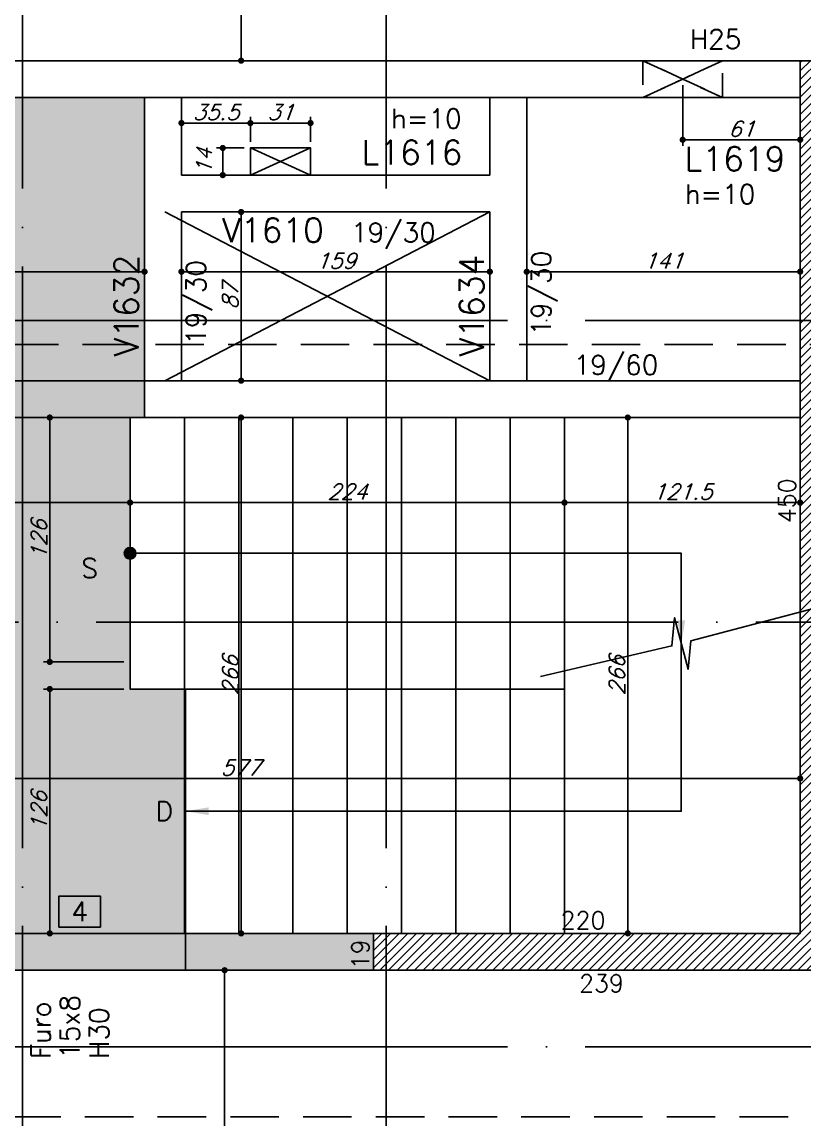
# Model space of a CAD drawing. Header units: millimetres. Extents: x -2368 to 4502, y -2283 to 2217.
# Drawn here: x 195 to 598, y -52 to 513 of the extents above; entities that cross this region are included whole.
import ezdxf
from ezdxf.enums import TextEntityAlignment as Align

# ---------------------------------------------------------------- set-up
doc = ezdxf.new("R2010")
doc.units = ezdxf.units.MM
doc.header["$LTSCALE"] = 50
for name, pattern in [('DASHED', [0.75, 0.5, -0.25]), ('EIXO', [6.8, 6, -0.4, 0, -0.4]), ('HIDDEN', [0.375, 0.25, -0.125])]:
    doc.linetypes.add(name, pattern=pattern)
for name, color, linetype in [('F-AUX', 2, 'Continuous'), ('F-AUX-RED', 1, 'Continuous'), ('F-COTAS', 106, 'Continuous'), ('F-COTAS-FUROS', 50, 'Continuous'), ('F-COTAS-FUROS VIGA', 50, 'Continuous'), ('F-EIXO', 12, 'EIXO'), ('F-ESCADAS', 2, 'Continuous'), ('F-FURO-PAREDE', 2, 'HIDDEN'), ('F-FURO-PAREDE-TEXTOS', 2, 'Continuous'), ('F-LAJES-DIM', 2, 'Continuous'), ('F-LAJES-NOME', 4, 'Continuous'), ('F-PILARES-DIM', 172, 'Continuous'), ('F-PILARES-HACH', 174, 'Continuous'), ('F-PILARES-S', 170, 'Continuous'), ('F-TEXTO', 6, 'Continuous'), ('F-TEXTO-YELLOW', 2, 'Continuous'), ('F-VIGAS', 3, 'Continuous'), ('F-VIGAS-DIM', 2, 'Continuous'), ('F-VIGAS-NOME', 4, 'Continuous'), ('F-VÃO', 1, 'Continuous')]:
    doc.layers.add(name, color=color, linetype=linetype)
doc.layers.add('F-DESNIVEL-3', color=7, linetype='Continuous', true_color=0xd5c7ff)
doc.styles.add('5385-ARQ-PB-BAS-PLA-TER-TORRE-A-106-TXT$0$R60-75', font='romans.shx', dxfattribs={"height": 0.1125})
doc.styles.add('CP-TEXT-INCL', font='romans.shx', dxfattribs={"oblique": 20})
doc.styles.add('MCP', font='romans.shx')
doc.styles.add('ROMANS', font='romans.shx')
doc.dimstyles.new('CP-COTAS-50', dxfattribs={"dimscale": 0.64, "dimtxt": 12.5, "dimasz": 5, "dimexe": 5, "dimexo": 5, "dimgap": 2.5, "dimtad": 1, "dimdec": 1, "dimdsep": 46, "dimtxsty": 'CP-TEXT-INCL', "dimblk1": 'DOT', "dimblk2": 'DOT', "dimsah": 1, "dimcen": 9, "dimclrd": 256, "dimclre": 256, "dimclrt": 256, "dimadec": 0, "dimazin": 0, "dimtfac": 1, "dimtdec": 1, "dimtmove": 2, "dimatfit": 3, "dimldrblk": 'DOT', "dimfxl": 0, "dimtolj": 1, "dimarcsym": 0})

# ---------------------------------------------------------------- blocks, each defined once
blk = doc.blocks.new('*U20')
at = {"layer": 'F-EIXO'}
blk.add_line((0, 0), (0, -2728.58), dxfattribs=at)
at = {"layer": 'F-TEXTO', "style": 'ROMANS'}
blk.add_attdef('EIXO', text='', height=17.5, rotation=360, dxfattribs=at).set_placement((0, 28.21), align=Align.MIDDLE_CENTER)
blk = doc.blocks.new('*U13')
at = {"layer": 'F-EIXO'}
blk.add_line((0, 0), (4945.5, 0), dxfattribs=at)
at = {"layer": 'F-TEXTO', "style": 'ROMANS'}
blk.add_attdef('EIXO', text='', height=17.5, dxfattribs=at).set_placement((-28.21, 0), align=Align.MIDDLE_CENTER)
blk = doc.blocks.new('*U12')
at = {"layer": 'F-EIXO'}
blk.add_line((0, 0), (4857.5, 0), dxfattribs=at)
at = {"layer": 'F-TEXTO', "style": 'ROMANS'}
blk.add_attdef('EIXO', text='', height=17.5, dxfattribs=at).set_placement((-28.21, 0), align=Align.MIDDLE_CENTER)
blk = doc.blocks.new('_DOT')
at = {"color": 0, "linetype": 'ByBlock'}
blk.add_line((-0.5, 0), (-1, 0), dxfattribs=at)
at = {"color": 0, "linetype": 'ByBlock', "const_width": 0.5}
blk.add_lwpolyline([(-0.25, 0, 1), (0.25, 0, 1)], format="xyb", close=True, dxfattribs=at)
blk = doc.blocks.new('*D35')
at = {"layer": 'DEFPOINTS', "color": 0, "transparency": 16777216}
for p in [(19, 123.37), (596, 123.37), (596, 123.37)]:
    blk.add_point(p, dxfattribs=at)
at = {"layer": 'F-COTAS', "lineweight": -2, "transparency": 16777216}
blk.add_line((22.2, 123.37), (592.8, 123.37), dxfattribs=at)
at = {"layer": 'F-COTAS', "lineweight": -2, "transparency": 16777216, "xscale": 3.2, "yscale": 3.2, "zscale": 3.2, "rotation": 180}
blk.add_blockref('_DOT', (19, 123.37), dxfattribs=at)
at = {"layer": 'F-COTAS', "lineweight": -2, "transparency": 16777216, "xscale": 3.2, "yscale": 3.2, "zscale": 3.2}
blk.add_blockref('_DOT', (596, 123.37), dxfattribs=at)
at = {"layer": 'F-COTAS', "transparency": 16777216, "insert": (307.5, 128.97), "char_height": 8, "attachment_point": 5, "style": 'CP-TEXT-INCL'}
blk.add_mtext('\\A1;577', dxfattribs=at)
blk = doc.blocks.new('*D46')
at = {"layer": 'DEFPOINTS', "color": 0, "transparency": 16777216}
for p in [(19, 384.7), (258, 384.7), (258, 384.7)]:
    blk.add_point(p, dxfattribs=at)
at = {"layer": 'F-COTAS', "lineweight": -2, "transparency": 16777216}
blk.add_line((22.2, 384.7), (254.8, 384.7), dxfattribs=at)
at = {"layer": 'F-COTAS', "lineweight": -2, "transparency": 16777216, "xscale": 3.2, "yscale": 3.2, "zscale": 3.2, "rotation": 180}
blk.add_blockref('_DOT', (19, 384.7), dxfattribs=at)
at = {"layer": 'F-COTAS', "lineweight": -2, "transparency": 16777216, "xscale": 3.2, "yscale": 3.2, "zscale": 3.2}
blk.add_blockref('_DOT', (258, 384.7), dxfattribs=at)
at = {"layer": 'F-COTAS', "transparency": 16777216, "insert": (138.5, 390.3), "char_height": 8, "attachment_point": 5, "style": 'CP-TEXT-INCL'}
blk.add_mtext('\\A1;239', dxfattribs=at)
blk = doc.blocks.new('*D47')
at = {"layer": 'DEFPOINTS', "color": 0, "transparency": 16777216}
for p in [(277, 384.7), (436, 384.7), (436, 384.7)]:
    blk.add_point(p, dxfattribs=at)
at = {"layer": 'F-COTAS', "lineweight": -2, "transparency": 16777216}
blk.add_line((280.2, 384.7), (432.8, 384.7), dxfattribs=at)
at = {"layer": 'F-COTAS', "lineweight": -2, "transparency": 16777216, "xscale": 3.2, "yscale": 3.2, "zscale": 3.2, "rotation": 180}
blk.add_blockref('_DOT', (277, 384.7), dxfattribs=at)
at = {"layer": 'F-COTAS', "lineweight": -2, "transparency": 16777216, "xscale": 3.2, "yscale": 3.2, "zscale": 3.2}
blk.add_blockref('_DOT', (436, 384.7), dxfattribs=at)
at = {"layer": 'F-COTAS', "transparency": 16777216, "insert": (356.5, 390.3), "char_height": 8, "attachment_point": 5, "style": 'CP-TEXT-INCL'}
blk.add_mtext('\\A1;159', dxfattribs=at)
blk = doc.blocks.new('*D48')
at = {"layer": 'DEFPOINTS', "color": 0, "transparency": 16777216}
for p in [(455, 384.7), (596, 384.7), (596, 384.7)]:
    blk.add_point(p, dxfattribs=at)
at = {"layer": 'F-COTAS', "lineweight": -2, "transparency": 16777216}
blk.add_line((458.2, 384.7), (592.8, 384.7), dxfattribs=at)
at = {"layer": 'F-COTAS', "lineweight": -2, "transparency": 16777216, "xscale": 3.2, "yscale": 3.2, "zscale": 3.2, "rotation": 180}
blk.add_blockref('_DOT', (455, 384.7), dxfattribs=at)
at = {"layer": 'F-COTAS', "lineweight": -2, "transparency": 16777216, "xscale": 3.2, "yscale": 3.2, "zscale": 3.2}
blk.add_blockref('_DOT', (596, 384.7), dxfattribs=at)
at = {"layer": 'F-COTAS', "transparency": 16777216, "insert": (525.5, 390.3), "char_height": 8, "attachment_point": 5, "style": 'CP-TEXT-INCL'}
blk.add_mtext('\\A1;141', dxfattribs=at)
blk = doc.blocks.new('*D90')
at = {"layer": 'DEFPOINTS', "color": 0, "transparency": 16777216}
for p in [(299.25, 645.5), (307.75, 493.5), (307.75, 493.5)]:
    blk.add_point(p, dxfattribs=at)
at = {"layer": 'F-COTAS', "lineweight": -2, "transparency": 16777216}
for p, q in [((302.45, 645.5), (310.95, 645.5)), ((307.75, 642.3), (307.75, 496.7))]:
    blk.add_line(p, q, dxfattribs=at)
at = {"layer": 'F-COTAS', "lineweight": -2, "transparency": 16777216, "xscale": 3.2, "yscale": 3.2, "zscale": 3.2}
for p, rotation in [((307.75, 645.5), 90), ((307.75, 493.5), 270)]:
    blk.add_blockref('_DOT', p, dxfattribs=dict(at, rotation=rotation))
at = {"layer": 'F-COTAS', "transparency": 16777216, "insert": (302.15, 569.5), "char_height": 8, "attachment_point": 5, "rotation": 90, "style": 'CP-TEXT-INCL'}
blk.add_mtext('\\A1;152', dxfattribs=at)
blk = doc.blocks.new('*D91')
at = {"layer": 'DEFPOINTS', "color": 0, "transparency": 16777216}
for p in [(307.75, 415.5), (307.75, 328.5), (307.75, 328.5)]:
    blk.add_point(p, dxfattribs=at)
at = {"layer": 'F-COTAS', "lineweight": -2, "transparency": 16777216}
blk.add_line((307.75, 412.3), (307.75, 331.7), dxfattribs=at)
at = {"layer": 'F-COTAS', "lineweight": -2, "transparency": 16777216, "xscale": 3.2, "yscale": 3.2, "zscale": 3.2}
for p, rotation in [((307.75, 415.5), 90), ((307.75, 328.5), 270)]:
    blk.add_blockref('_DOT', p, dxfattribs=dict(at, rotation=rotation))
at = {"layer": 'F-COTAS', "transparency": 16777216, "insert": (302.15, 372), "char_height": 8, "attachment_point": 5, "rotation": 90, "style": 'CP-TEXT-INCL'}
blk.add_mtext('\\A1;87', dxfattribs=at)
blk = doc.blocks.new('*D92')
at = {"layer": 'DEFPOINTS', "color": 0, "transparency": 16777216}
for p in [(307.75, 309.5), (299.25, 43.5), (307.75, 43.5)]:
    blk.add_point(p, dxfattribs=at)
at = {"layer": 'F-COTAS', "lineweight": -2, "transparency": 16777216}
for p, q in [((307.75, 306.3), (307.75, 46.7)), ((302.45, 43.5), (310.95, 43.5))]:
    blk.add_line(p, q, dxfattribs=at)
at = {"layer": 'F-COTAS', "lineweight": -2, "transparency": 16777216, "xscale": 3.2, "yscale": 3.2, "zscale": 3.2}
for p, rotation in [((307.75, 309.5), 90), ((307.75, 43.5), 270)]:
    blk.add_blockref('_DOT', p, dxfattribs=dict(at, rotation=rotation))
at = {"layer": 'F-COTAS', "transparency": 16777216, "insert": (302.15, 176.5), "char_height": 8, "attachment_point": 5, "rotation": 90, "style": 'CP-TEXT-INCL'}
blk.add_mtext('\\A1;266', dxfattribs=at)
blk = doc.blocks.new('*D93')
at = {"layer": 'DEFPOINTS', "color": 0, "transparency": 16777216}
for p in [(299.25, 24.5), (299.25, -475), (299.25, -475)]:
    blk.add_point(p, dxfattribs=at)
at = {"layer": 'F-COTAS', "lineweight": -2, "transparency": 16777216}
blk.add_line((299.25, 21.3), (299.25, -471.8), dxfattribs=at)
at = {"layer": 'F-COTAS', "lineweight": -2, "transparency": 16777216, "xscale": 3.2, "yscale": 3.2, "zscale": 3.2}
for p, rotation in [((299.25, 24.5), 90), ((299.25, -475), 270)]:
    blk.add_blockref('_DOT', p, dxfattribs=dict(at, rotation=rotation))
at = {"layer": 'F-COTAS', "transparency": 16777216, "insert": (293.65, -225.25), "char_height": 8, "attachment_point": 5, "rotation": 90, "style": 'CP-TEXT-INCL'}
blk.add_mtext('\\A1;499.5', dxfattribs=at)
blk = doc.blocks.new('*U171')
at = {"layer": 'F-LAJES-DIM', "color": 1}
blk.add_lwpolyline([(0, 0), (21.39, 0), (21.39, 16), (0, 16)], close=True, dxfattribs=at)
at = {"layer": 'F-LAJES-DIM', "style": 'MCP'}
blk.add_attdef('DIM', text='', height=10, dxfattribs=at).set_placement((10.7, 8), align=Align.MIDDLE_CENTER)
blk = doc.blocks.new('*D172')
at = {"layer": 'DEFPOINTS', "color": 0, "transparency": 16777216}
for p in [(250.5, 265.66), (250.5, 265.66), (19, 258.78)]:
    blk.add_point(p, dxfattribs=at)
at = {"layer": 'F-COTAS', "lineweight": -2, "transparency": 16777216}
for p, q in [((19, 261.98), (19, 268.86)), ((22.2, 265.66), (247.3, 265.66))]:
    blk.add_line(p, q, dxfattribs=at)
at = {"layer": 'F-COTAS', "lineweight": -2, "transparency": 16777216, "xscale": 3.2, "yscale": 3.2, "zscale": 3.2, "rotation": 180}
blk.add_blockref('_DOT', (19, 265.66), dxfattribs=at)
at = {"layer": 'F-COTAS', "lineweight": -2, "transparency": 16777216, "xscale": 3.2, "yscale": 3.2, "zscale": 3.2}
blk.add_blockref('_DOT', (250.5, 265.66), dxfattribs=at)
at = {"layer": 'F-COTAS', "transparency": 16777216, "insert": (134.75, 271.26), "char_height": 8, "attachment_point": 5, "style": 'CP-TEXT-INCL'}
blk.add_mtext('\\A1;231.5', dxfattribs=at)
blk = doc.blocks.new('*U310')
at = {"layer": 'F-VÃO'}
for p, q in [((0, 0), (31, 14)), ((0, 14), (31, 0))]:
    blk.add_line(p, q, dxfattribs=at)
at = {"layer": 'F-VÃO', "color": 3}
blk.add_lwpolyline([(0, 0), (31, 0), (31, 14), (0, 14)], close=True, dxfattribs=at)
blk = doc.blocks.new('*D447')
at = {"layer": 'DEFPOINTS', "color": 0, "transparency": 16777216}
for p in [(343.54, 461.33), (312.54, 448.5), (343.54, 448.5)]:
    blk.add_point(p, dxfattribs=at)
at = {"layer": 'F-COTAS-FUROS', "lineweight": -2, "transparency": 16777216}
for p, q in [((312.54, 451.7), (312.54, 464.53)), ((343.54, 451.7), (343.54, 464.53)), ((315.74, 461.33), (340.34, 461.33))]:
    blk.add_line(p, q, dxfattribs=at)
at = {"layer": 'F-COTAS-FUROS', "lineweight": -2, "transparency": 16777216, "xscale": 3.2, "yscale": 3.2, "zscale": 3.2, "rotation": 180}
blk.add_blockref('_DOT', (312.54, 461.33), dxfattribs=at)
at = {"layer": 'F-COTAS-FUROS', "lineweight": -2, "transparency": 16777216, "xscale": 3.2, "yscale": 3.2, "zscale": 3.2}
blk.add_blockref('_DOT', (343.54, 461.33), dxfattribs=at)
at = {"layer": 'F-COTAS-FUROS', "transparency": 16777216, "insert": (328.04, 466.93), "char_height": 8, "attachment_point": 5, "style": 'CP-TEXT-INCL'}
blk.add_mtext('\\A1;31', dxfattribs=at)
blk = doc.blocks.new('*D448')
at = {"layer": 'DEFPOINTS', "color": 0, "transparency": 16777216}
for p in [(277, 461.33), (277, 456.99), (312.54, 448.5)]:
    blk.add_point(p, dxfattribs=at)
at = {"layer": 'F-COTAS-FUROS', "lineweight": -2, "transparency": 16777216}
for p, q in [((277, 460.19), (277, 464.53)), ((312.54, 451.7), (312.54, 464.53)), ((309.34, 461.33), (280.2, 461.33))]:
    blk.add_line(p, q, dxfattribs=at)
at = {"layer": 'F-COTAS-FUROS', "lineweight": -2, "transparency": 16777216, "xscale": 3.2, "yscale": 3.2, "zscale": 3.2, "rotation": 180}
blk.add_blockref('_DOT', (277, 461.33), dxfattribs=at)
at = {"layer": 'F-COTAS-FUROS', "lineweight": -2, "transparency": 16777216, "xscale": 3.2, "yscale": 3.2, "zscale": 3.2}
blk.add_blockref('_DOT', (312.54, 461.33), dxfattribs=at)
at = {"layer": 'F-COTAS-FUROS', "transparency": 16777216, "insert": (294.77, 466.93), "char_height": 8, "attachment_point": 5, "style": 'CP-TEXT-INCL'}
blk.add_mtext('\\A1;35.5', dxfattribs=at)
blk = doc.blocks.new('*D449')
at = {"layer": 'DEFPOINTS', "color": 0, "transparency": 16777216}
for p in [(298.29, 448.5), (312.54, 448.5), (312.54, 434.5)]:
    blk.add_point(p, dxfattribs=at)
at = {"layer": 'F-COTAS-FUROS', "lineweight": -2, "transparency": 16777216}
for p, q in [((309.34, 448.5), (295.09, 448.5)), ((298.29, 437.7), (298.29, 445.3)), ((309.34, 434.5), (295.09, 434.5))]:
    blk.add_line(p, q, dxfattribs=at)
at = {"layer": 'F-COTAS-FUROS', "lineweight": -2, "transparency": 16777216, "xscale": 3.2, "yscale": 3.2, "zscale": 3.2}
for p, rotation in [((298.29, 448.5), 90), ((298.29, 434.5), 270)]:
    blk.add_blockref('_DOT', p, dxfattribs=dict(at, rotation=rotation))
at = {"layer": 'F-COTAS-FUROS', "transparency": 16777216, "insert": (288.69, 441.5), "char_height": 8, "attachment_point": 5, "rotation": 90, "style": 'CP-TEXT-INCL'}
blk.add_mtext('\\A1;14', dxfattribs=at)
blk = doc.blocks.new('*D499')
at = {"layer": 'DEFPOINTS', "color": 0, "linetype": 'Continuous', "transparency": 16777216}
for p in [(535.42, 484), (596, 466.06), (596, 452.73)]:
    blk.add_point(p, dxfattribs=at)
at = {"layer": 'F-COTAS-FUROS VIGA', "linetype": 'Continuous', "lineweight": -2, "transparency": 16777216}
for p, q in [((535.42, 480.8), (535.42, 449.53)), ((596, 462.86), (596, 449.53)), ((538.62, 452.73), (592.8, 452.73))]:
    blk.add_line(p, q, dxfattribs=at)
at = {"layer": 'F-COTAS-FUROS VIGA', "linetype": 'Continuous', "lineweight": -2, "transparency": 16777216, "xscale": 3.2, "yscale": 3.2, "zscale": 3.2, "rotation": 180}
blk.add_blockref('_DOT', (535.42, 452.73), dxfattribs=at)
at = {"layer": 'F-COTAS-FUROS VIGA', "linetype": 'Continuous', "lineweight": -2, "transparency": 16777216, "xscale": 3.2, "yscale": 3.2, "zscale": 3.2}
blk.add_blockref('_DOT', (596, 452.73), dxfattribs=at)
at = {"layer": 'F-COTAS-FUROS VIGA', "linetype": 'Continuous', "transparency": 16777216, "insert": (565.71, 458.33), "char_height": 8, "attachment_point": 5, "style": 'CP-TEXT-INCL'}
blk.add_mtext('\\A1;61', dxfattribs=at)
blk = doc.blocks.new('*D523')
at = {"layer": 'DEFPOINTS', "color": 0, "transparency": 16777216}
for p in [(209.11, 169.5), (250.5, 169.5), (279, 43.5)]:
    blk.add_point(p, dxfattribs=at)
at = {"layer": 'F-COTAS', "lineweight": -2, "transparency": 16777216}
for p, q in [((247.3, 169.5), (205.91, 169.5)), ((209.11, 46.7), (209.11, 166.3)), ((275.8, 43.5), (205.91, 43.5))]:
    blk.add_line(p, q, dxfattribs=at)
at = {"layer": 'F-COTAS', "lineweight": -2, "transparency": 16777216, "xscale": 3.2, "yscale": 3.2, "zscale": 3.2}
for p, rotation in [((209.11, 169.5), 90), ((209.11, 43.5), 270)]:
    blk.add_blockref('_DOT', p, dxfattribs=dict(at, rotation=rotation))
at = {"layer": 'F-COTAS', "transparency": 16777216, "insert": (203.51, 106.5), "char_height": 8, "attachment_point": 5, "rotation": 90, "style": 'CP-TEXT-INCL'}
blk.add_mtext('\\A1;126', dxfattribs=at)
blk = doc.blocks.new('*D524')
at = {"layer": 'DEFPOINTS', "color": 0, "transparency": 16777216}
for p in [(209.11, 309.5), (220.31, 309.5), (250.5, 183.5)]:
    blk.add_point(p, dxfattribs=at)
at = {"layer": 'F-COTAS', "lineweight": -2, "transparency": 16777216}
for p, q in [((217.11, 309.5), (205.91, 309.5)), ((209.11, 186.7), (209.11, 306.3)), ((247.3, 183.5), (205.91, 183.5))]:
    blk.add_line(p, q, dxfattribs=at)
at = {"layer": 'F-COTAS', "lineweight": -2, "transparency": 16777216, "xscale": 3.2, "yscale": 3.2, "zscale": 3.2}
for p, rotation in [((209.11, 309.5), 90), ((209.11, 183.5), 270)]:
    blk.add_blockref('_DOT', p, dxfattribs=dict(at, rotation=rotation))
at = {"layer": 'F-COTAS', "transparency": 16777216, "insert": (203.51, 246.5), "char_height": 8, "attachment_point": 5, "rotation": 90, "style": 'CP-TEXT-INCL'}
blk.add_mtext('\\A1;126', dxfattribs=at)
blk = doc.blocks.new('*D525')
at = {"layer": 'DEFPOINTS', "color": 0, "transparency": 16777216}
for p in [(474.49, 265.64), (595.99, 265.64), (595.99, 265.64)]:
    blk.add_point(p, dxfattribs=at)
at = {"layer": 'F-COTAS', "lineweight": -2, "transparency": 16777216}
blk.add_line((477.69, 265.64), (592.79, 265.64), dxfattribs=at)
at = {"layer": 'F-COTAS', "lineweight": -2, "transparency": 16777216, "xscale": 3.2, "yscale": 3.2, "zscale": 3.2, "rotation": 180}
blk.add_blockref('_DOT', (474.49, 265.64), dxfattribs=at)
at = {"layer": 'F-COTAS', "lineweight": -2, "transparency": 16777216, "xscale": 3.2, "yscale": 3.2, "zscale": 3.2}
blk.add_blockref('_DOT', (595.99, 265.64), dxfattribs=at)
at = {"layer": 'F-COTAS', "transparency": 16777216, "insert": (535.24, 271.24), "char_height": 8, "attachment_point": 5, "style": 'CP-TEXT-INCL'}
blk.add_mtext('\\A1;121.5', dxfattribs=at)
blk = doc.blocks.new('*D526')
at = {"layer": 'DEFPOINTS', "color": 0, "transparency": 16777216}
for p in [(250.5, 265.64), (474.5, 265.64), (474.5, 265.64)]:
    blk.add_point(p, dxfattribs=at)
at = {"layer": 'F-COTAS', "lineweight": -2, "transparency": 16777216}
blk.add_line((253.7, 265.64), (471.3, 265.64), dxfattribs=at)
at = {"layer": 'F-COTAS', "lineweight": -2, "transparency": 16777216, "xscale": 3.2, "yscale": 3.2, "zscale": 3.2, "rotation": 180}
blk.add_blockref('_DOT', (250.5, 265.64), dxfattribs=at)
at = {"layer": 'F-COTAS', "lineweight": -2, "transparency": 16777216, "xscale": 3.2, "yscale": 3.2, "zscale": 3.2}
blk.add_blockref('_DOT', (474.5, 265.64), dxfattribs=at)
at = {"layer": 'F-COTAS', "transparency": 16777216, "insert": (362.5, 271.24), "char_height": 8, "attachment_point": 5, "style": 'CP-TEXT-INCL'}
blk.add_mtext('\\A1;224', dxfattribs=at)
blk = doc.blocks.new('*D527')
at = {"layer": 'DEFPOINTS', "color": 0, "transparency": 16777216}
for p in [(507.13, 309.5), (507.13, 309.5), (507.13, 43.5)]:
    blk.add_point(p, dxfattribs=at)
at = {"layer": 'F-COTAS', "lineweight": -2, "transparency": 16777216}
blk.add_line((507.13, 46.7), (507.13, 306.3), dxfattribs=at)
at = {"layer": 'F-COTAS', "lineweight": -2, "transparency": 16777216, "xscale": 3.2, "yscale": 3.2, "zscale": 3.2}
for p, rotation in [((507.13, 309.5), 90), ((507.13, 43.5), 270)]:
    blk.add_blockref('_DOT', p, dxfattribs=dict(at, rotation=rotation))
at = {"layer": 'F-COTAS', "transparency": 16777216, "insert": (501.53, 176.5), "char_height": 8, "attachment_point": 5, "rotation": 90, "style": 'CP-TEXT-INCL'}
blk.add_mtext('\\A1;266', dxfattribs=at)

msp = doc.modelspace()

# ---------------------------------------------------------------- hatches: boundary and pattern name
at = {"layer": 'F-AUX'}
h = msp.add_hatch(color=1, dxfattribs=at)
edge = h.paths.add_edge_path()
edge.add_arc((250.5, 239.5), 3, 0, 360)
at = {"layer": 'F-COTAS'}
h = msp.add_hatch(dxfattribs=at)
h.set_pattern_fill('ANSI32', color=256)
h.paths.add_polyline_path([(596.821, 493.5), (614.179, 493.5), (614.179, 507), (596.821, 507)], flags=9)
h = msp.add_hatch(dxfattribs=at)
h.set_pattern_fill('ANSI32', color=256)
h.paths.add_polyline_path([(384.434, 456.128), (426.576, 456.128), (426.576, 471.128), (384.434, 471.128)], flags=9)
h = msp.add_hatch(dxfattribs=at)
h.set_pattern_fill('ANSI32', color=256)
h.paths.add_polyline_path([(369.139, 436.819), (428.961, 436.819), (428.961, 455.569), (369.139, 455.569)], flags=9)
h = msp.add_hatch(dxfattribs=at)
h.set_pattern_fill('ANSI32', color=256)
h.paths.add_polyline_path([(535.72, 433.539), (594.947, 433.539), (594.947, 452.289), (535.72, 452.289)], flags=9)
h = msp.add_hatch(dxfattribs=at)
h.set_pattern_fill('ANSI32', color=256)
h.paths.add_polyline_path([(535.869, 417.164), (578.012, 417.164), (578.012, 432.164), (535.869, 432.164)], flags=9)
h = msp.add_hatch(dxfattribs=at)
h.set_pattern_fill('ANSI32', color=256)
h.paths.add_polyline_path([(295.387, 396.756), (357.589, 396.756), (357.589, 415.506), (295.387, 415.506)], flags=9)
h = msp.add_hatch(dxfattribs=at)
h.set_pattern_fill('ANSI32', color=256)
h.paths.add_polyline_path([(363.464, 392.738), (415.369, 392.738), (415.369, 415.596), (363.464, 415.596)], flags=9)
h = msp.add_hatch(dxfattribs=at)
h.set_pattern_fill('ANSI32', color=256)
h.paths.add_polyline_path([(474.643, 350.798), (474.643, 402.702), (451.786, 402.702), (451.786, 350.798)], flags=9)
h = msp.add_hatch(dxfattribs=at)
h.set_pattern_fill('ANSI32', color=256)
h.paths.add_polyline_path([(258, 338.47), (258, 400.673), (239.25, 400.673), (239.25, 338.47)], flags=9)
h = msp.add_hatch(dxfattribs=at)
h.set_pattern_fill('ANSI32', color=256)
h.paths.add_polyline_path([(296.643, 346.048), (296.643, 397.952), (273.786, 397.952), (273.786, 346.048)], flags=9)
h = msp.add_hatch(dxfattribs=at)
h.set_pattern_fill('ANSI32', color=256)
h.paths.add_polyline_path([(436, 338.47), (436, 401.268), (417.25, 401.268), (417.25, 338.47)], flags=9)
h = msp.add_hatch(dxfattribs=at)
h.set_pattern_fill('ANSI32', color=256)
h.paths.add_polyline_path([(596, 254.036), (596, 281.679), (582.5, 281.679), (582.5, 254.036)], flags=9)
h = msp.add_hatch(dxfattribs=at)
h.set_pattern_fill('ANSI32', color=256)
h.paths.add_polyline_path([(226.048, 230.325), (239.173, 230.325), (239.173, 247.2), (226.048, 247.2)], flags=9)
h = msp.add_hatch(dxfattribs=at)
h.set_pattern_fill('ANSI32', color=256)
h.paths.add_polyline_path([(259.652, 101.228), (272.777, 101.228), (272.777, 118.103), (259.652, 118.103)], flags=9)
h = msp.add_hatch(dxfattribs=at)
h.set_pattern_fill('ANSI32', color=256)
h.paths.add_polyline_path([(471.536, 43.5), (499.179, 43.5), (499.179, 57), (471.536, 57)], flags=9)
h = msp.add_hatch(dxfattribs=at)
h.set_pattern_fill('ANSI32', color=256)
h.paths.add_polyline_path([(376, 25.321), (376, 42.679), (362.5, 42.679), (362.5, 25.321)], flags=9)
h = msp.add_hatch(dxfattribs=at)
h.set_pattern_fill('ANSI32', color=256)
h.paths.add_polyline_path([(481.036, 11), (508.25, 11), (508.25, 24.5), (481.036, 24.5)], flags=9)
at = {"layer": 'F-DESNIVEL-3'}
h = msp.add_hatch(color=256, dxfattribs=at)
h.dxf.hatch_style = 1
h.paths.add_polyline_path([(279, 24.5), (279, 169.5), (250.5, 169.5), (250.5, 309.5), (258, 309.5), (258, 474.5), (19, 474.5), (19, 24.5)])
h = msp.add_hatch(color=256, dxfattribs=at)
h.dxf.hatch_style = 1
h.paths.add_polyline_path([(279, 24.5), (376, 24.5), (376, 43.5), (279, 43.5)])
at = {"layer": 'F-PILARES-HACH', "linetype": 'Continuous'}
h = msp.add_hatch(dxfattribs=at)
h.set_pattern_fill('ANSI31', color=256, style=0)
h.paths.add_polyline_path([(615, 24.5), (615, 493.5), (596, 493.5), (596, 43.5), (376, 43.5), (376, 24.5)], flags=16)

# ---------------------------------------------------------------- linework, layer by layer
at = {"layer": 'F-AUX', "color": 1}
for points in [[(250.5, 239.5), (534.725, 239.5), (534.725, 106.5), (279, 106.5)], [(462.149, 175.942), (529.891, 191.723), (531.216, 206.282), (538.234, 179.718), (539.559, 194.277), (606.808, 212.042)]]:
    msp.add_lwpolyline(points, dxfattribs=at)
msp.add_circle((250.5, 239.5), 3, dxfattribs=at)
for points in [[(536.725, 205), (534.725, 193), (532.725, 205)], [(291, 108.5), (279, 106.5), (291, 104.5)]]:
    msp.add_solid(points, dxfattribs=at)
at = {"layer": 'F-AUX-RED', "color": 4, "linetype": 'DASHED'}
msp.add_lwpolyline([(1.038, 347.176), (627.224, 347.176, -0.4142136), (677.224, 297.176), (677.224, -1.113, -0.4142136), (627.224, -51.113), (1.038, -51.113, -0.4142136), (-48.962, -1.113), (-48.962, 297.176, -0.4142136)], format="xyb", close=True, dxfattribs=at)
at = {"layer": 'F-DESNIVEL-3'}
msp.add_lwpolyline([(279, 24.5), (279, 169.5), (250.5, 169.5), (250.5, 309.5), (258, 309.5), (258, 474.5), (19, 474.5), (19, 24.5), (279, 24.5)], dxfattribs=at)
msp.add_lwpolyline([(279, 24.5), (376, 24.5), (376, 43.5), (279, 43.5)], close=True, dxfattribs=at)
at = {"layer": 'F-ESCADAS'}
for p, q in [((250.5, 309.5), (250.5, 169.5)), ((278.5, 309.5), (278.5, 169.5)), ((306.5, 309.5), (306.5, 169.5)), ((334.5, 309.5), (334.5, 169.5)), ((362.5, 309.5), (362.5, 169.5)), ((390.5, 309.5), (390.5, 169.5)), ((418.5, 309.5), (418.5, 169.5)), ((446.5, 309.5), (446.5, 169.5)), ((474.5, 309.5), (474.5, 169.5)), ((250.5, 169.5), (474.5, 169.5)), ((278.5, 43.5), (278.5, 169.5)), ((306.5, 43.5), (306.5, 169.5)), ((334.5, 43.5), (334.5, 169.5)), ((362.5, 43.5), (362.5, 169.5)), ((390.5, 43.5), (390.5, 169.5)), ((418.5, 43.5), (418.5, 169.5)), ((446.5, 43.5), (446.5, 169.5)), ((474.5, 43.5), (474.5, 169.5))]:
    msp.add_line(p, q, dxfattribs=at)
at = {"layer": 'F-FURO-PAREDE'}
msp.add_lwpolyline([(535.42, 484), (514.92, 474.5), (555.92, 474.5), (535.42, 484), (555.92, 474.5), (555.92, 493.5), (535.42, 484), (555.92, 493.5), (514.92, 493.5), (535.42, 484), (514.92, 493.5), (514.92, 474.5), (535.42, 484)], dxfattribs=at)
at = {"layer": 'F-PILARES-S', "linetype": 'Continuous'}
msp.add_lwpolyline([(615, 24.5), (615, 493.5), (596, 493.5), (596, 43.5), (376, 43.5), (376, 24.5), (615, 24.5)], dxfattribs=at)
at = {"layer": 'F-VIGAS'}
for points in [[(267.5, 493.5), (19, 493.5)], [(445.5, 493.5), (267.5, 493.5)], [(596, 493.5), (445.5, 493.5)], [(19, 474.5), (258, 474.5)], [(258, 474.5), (258, 425)], [(277, 474.5), (258, 474.5)], [(277, 474.5), (436, 474.5)], [(277, 434.5), (277, 474.5)], [(436, 474.5), (436, 434.5)], [(455, 474.5), (436, 474.5)], [(455, 474.5), (596, 474.5)], [(455, 425), (455, 474.5)], [(436, 434.5), (277, 434.5)], [(258, 425), (258, 309.5)], [(455, 328.5), (455, 425)], [(277, 328.5), (277, 415.5)], [(277, 415.5), (436, 415.5)], [(436, 415.5), (436, 328.5)], [(258, 328.5), (19, 328.5)], [(277, 328.5), (258, 328.5)], [(436, 328.5), (277, 328.5)], [(455, 328.5), (436, 328.5)], [(596, 328.5), (455, 328.5)], [(19, 309.5), (267.5, 309.5)], [(267.5, 309.5), (445.5, 309.5)], [(445.5, 309.5), (596, 309.5)], [(376, 43.5), (187.5, 43.5)], [(194.5, 24.5), (376, 24.5)]]:
    msp.add_lwpolyline(points, dxfattribs=at)
at = {"layer": 'F-VÃO'}
for p, q in [((268.5, 328.5), (436, 415.5)), ((268.5, 415.5), (436, 328.5))]:
    msp.add_line(p, q, dxfattribs=at)

# ---------------------------------------------------------------- block references
at = {"layer": 'F-EIXO', "linetype": 'Continuous'}
for name, p in [('*U20', (195, 1747.82)), ('*U20', (382.5, 1747.82)), ('*U13', (-1895.471, 359.5)), ('*U12', (-1807.517, 204)), ('*U13', (-1895.471, -15))]:
    msp.add_blockref(name, p, dxfattribs=at)
at = {"layer": 'F-LAJES-DIM', "linetype": 'Continuous'}
msp.add_blockref('*U171', (213.854, 46.771), dxfattribs=at).add_auto_attribs({'DIM': '4'})
at = {"layer": 'F-VÃO'}
msp.add_blockref('*U310', (312.543, 434.5), dxfattribs=at)

# ---------------------------------------------------------------- texts
at = {"layer": 'F-FURO-PAREDE-TEXTOS', "linetype": 'Continuous', "style": 'MCP'}
msp.add_text('H25', height=10, dxfattribs=at).set_placement((539.084, 499.62))
for s, p in [('Furo', (209.5, -21.211)), ('15x8', (224.5, -21.211)), ('H30', (239.5, -21.211))]:
    msp.add_text(s, height=10, rotation=90, dxfattribs=at).set_placement(p)
at = {"layer": 'F-LAJES-DIM', "linetype": 'Continuous', "style": 'MCP'}
for p in [(385.029, 458.628), (536.465, 419.664)]:
    msp.add_text('h=10', height=10, dxfattribs=at).set_placement(p)
at = {"layer": 'F-LAJES-NOME', "linetype": 'Continuous', "style": 'MCP'}
for s, p in [('L1616', (369.883, 439.944)), ('L1619', (536.465, 436.664))]:
    msp.add_text(s, height=12.5, dxfattribs=at).set_placement(p)
at = {"layer": 'F-PILARES-DIM', "linetype": 'Continuous', "style": 'MCP'}
for s, p in [('450', (593.75, 255)), ('19', (373.75, 25))]:
    msp.add_text(s, height=9, rotation=90, dxfattribs=at).set_placement(p)
for s, p in [('220', (472.5, 45.75)), ('239', (482, 13.25))]:
    msp.add_text(s, height=9, dxfattribs=at).set_placement(p)
at = {"layer": 'F-TEXTO-YELLOW', "char_height": 10, "width": 122.75925, "attachment_point": 9, "style": '5385-ARQ-PB-BAS-PLA-TER-TORRE-A-106-TXT$0$R60-75'}
for s, insert in [('S', (233.939, 226.775)), ('D', (272.646, 101.582))]:
    msp.add_mtext(s, dxfattribs=dict(at, insert=insert))
at = {"layer": 'F-VIGAS-DIM', "linetype": 'Continuous', "style": 'MCP'}
for s, p in [('19/30', (364.417, 399.881)), ('19/60', (479.168, 331.625))]:
    msp.add_text(s, height=10, dxfattribs=at).set_placement(p)
for p in [(467.5, 351.75), (289.5, 347)]:
    msp.add_text('19/30', height=10, rotation=90, dxfattribs=at).set_placement(p)
at = {"layer": 'F-VIGAS-NOME', "linetype": 'Continuous', "style": 'MCP'}
msp.add_text('V1610', height=12.5, dxfattribs=at).set_placement((297.917, 399.881))
for s, p in [('V1632', (254.875, 341)), ('V1634', (432.875, 341))]:
    msp.add_text(s, height=12.5, rotation=90, dxfattribs=at).set_placement(p)

# ---------------------------------------------------------------- dimensions: what is measured, and where the dimension line sits
at = {"layer": 'F-COTAS'}
for base, p1, p2, angle, picture, middle in [((307.747, 493.5), (299.247, 645.5), (307.747, 493.5), 90, '*D90', (302.147, 569.5)), ((307.747, 328.5), (307.747, 415.5), (307.747, 328.5), 90, '*D91', (302.147, 372)), ((258, 384.7), (19, 384.7), (258, 384.7), 180, '*D46', (138.5, 390.3)), ((436, 384.7), (277, 384.7), (436, 384.7), 180, '*D47', (356.5, 390.3)), ((596, 384.7), (455, 384.7), (596, 384.7), 180, '*D48', (525.5, 390.3)), ((209.11, 309.5), (250.5, 183.5), (220.311, 309.5), 90, '*D524', (203.51, 246.5)), ((307.747, 43.5), (307.747, 309.5), (299.247, 43.5), 90, '*D92', (302.147, 176.5)), ((507.126, 309.5), (507.126, 43.5), (507.126, 309.5), 90, '*D527', (501.526, 176.5)), ((209.11, 169.5), (279, 43.5), (250.5, 169.5), 90, '*D523', (203.51, 106.5)), ((596, 123.375), (19, 123.375), (596, 123.375), 180, '*D35', (307.5, 128.975)), ((299.247, -475), (299.247, 24.5), (299.247, -475), 90, '*D93', (293.647, -225.25))]:
    dim = msp.add_linear_dim(base=base, p1=p1, p2=p2, angle=angle, dimstyle='CP-COTAS-50', dxfattribs=at)
    dim.commit()
    dim.dimension.update_dxf_attribs({"geometry": picture, "text_midpoint": middle})
for base, p1, p2, picture, middle in [((250.5, 265.655), (19, 258.779), (250.5, 265.655), '*D172', (134.75, 271.255)), ((474.5, 265.636), (250.5, 265.636), (474.5, 265.636), '*D526', (362.5, 271.236)), ((595.987, 265.636), (474.487, 265.636), (595.987, 265.636), '*D525', (535.237, 271.236))]:
    dim = msp.add_linear_dim(base=base, p1=p1, p2=p2, dimstyle='CP-COTAS-50', dxfattribs=at)
    dim.commit()
    dim.dimension.update_dxf_attribs({"geometry": picture, "text_midpoint": middle})
at = {"layer": 'F-COTAS-FUROS'}
for base, p2, picture, middle in [((277, 461.328), (277, 456.987), '*D448', (294.772, 466.928)), ((343.543, 461.328), (343.543, 448.5), '*D447', (328.043, 466.928))]:
    dim = msp.add_linear_dim(base=base, p1=(312.543, 448.5), p2=p2, dimstyle='CP-COTAS-50', override={"dimfxl": 7.5}, dxfattribs=at)
    dim.commit()
    dim.dimension.update_dxf_attribs({"geometry": picture, "text_midpoint": middle})
dim = msp.add_linear_dim(base=(298.29, 448.5), p1=(312.543, 434.5), p2=(312.543, 448.5), angle=90, dimstyle='CP-COTAS-50', override={"dimfxl": 7.5}, dxfattribs=at)
dim.commit()
dim.dimension.update_dxf_attribs({"geometry": '*D449', "text_midpoint": (288.69, 441.5)})
at = {"layer": 'F-COTAS-FUROS VIGA', "linetype": 'Continuous'}
dim = msp.add_linear_dim(base=(596, 452.731), p1=(535.42, 484), p2=(596, 466.065), dimstyle='CP-COTAS-50', override={"dimdec": 0, "dimfxl": 7.5}, dxfattribs=at)
dim.commit()
dim.dimension.update_dxf_attribs({"geometry": '*D499', "text_midpoint": (565.71, 458.331)})

doc.saveas('drawing.dxf')
